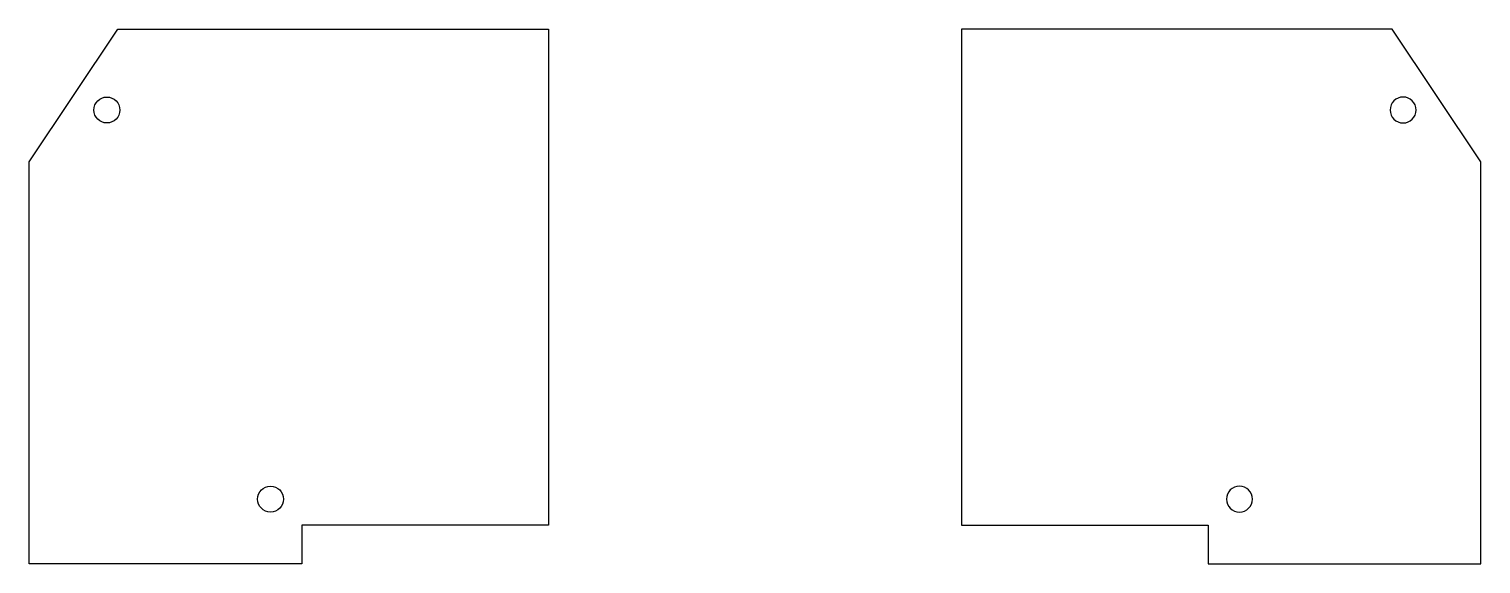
# Model space of a CAD drawing. Header units: millimetres. Extents: x -56 to 56, y -22 to 19.
import ezdxf

# ---------------------------------------------------------------- set-up
doc = ezdxf.new("R2010")
doc.units = ezdxf.units.MM
doc.layers.get('0').update_dxf_attribs({"linetype": 'CONTINUOUS'})

msp = doc.modelspace()

# ---------------------------------------------------------------- linework, layer by layer
for points in [[(-49.17, 19.24), (-16, 19.24), (-16, -19), (-35, -19), (-35, -22), (-56, -22), (-56, 9)], [(49, 19.24), (15.83, 19.24), (15.83, -19), (34.83, -19), (34.83, -22), (55.83, -22), (55.83, 9)]]:
    msp.add_lwpolyline(points, close=True)
for centre in [(-50, 13), (-37.4, -17)]:
    msp.add_circle(centre, 1)
at = {"extrusion": (-1.49976e-32, -1.22465e-16, -1)}
for centre in [(-49.83, 13), (-37.23, -17)]:
    msp.add_circle(centre, 1, dxfattribs=at)

doc.saveas('drawing.dxf')
